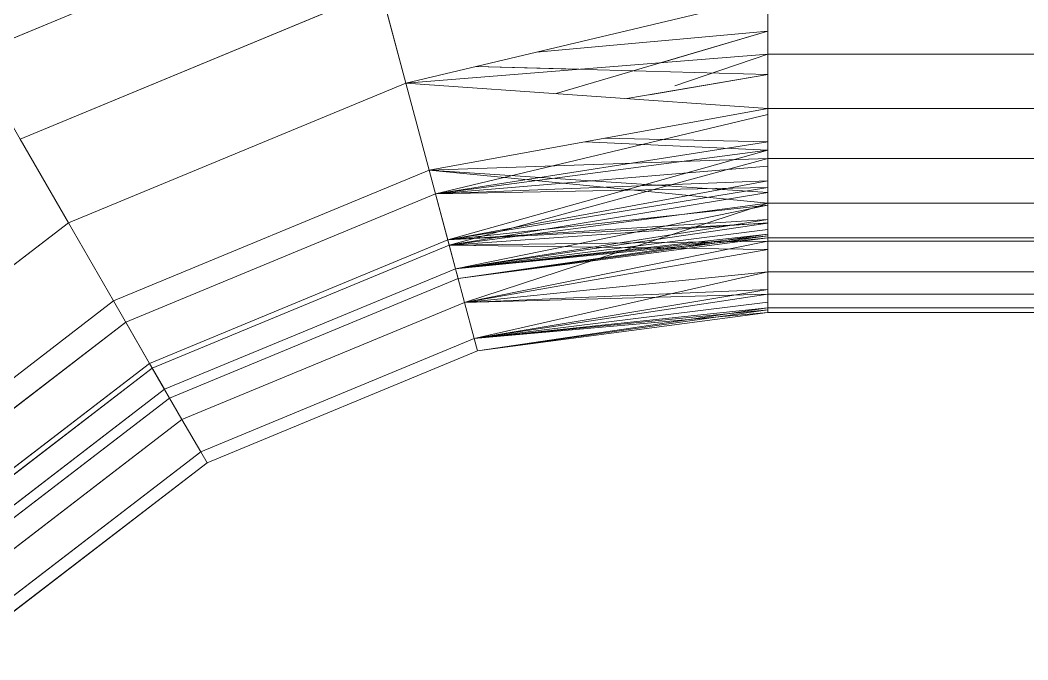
# Model space of a CAD drawing. Header units: centimetres. Extents: x -13689 to 3489, y -437 to 1921.
# Drawn here: x -2954.534 to -2953.186, y 189.836 to 190.691 of the extents above; entities that cross this region are included whole.
import ezdxf

# ---------------------------------------------------------------- set-up
doc = ezdxf.new("R2010")
doc.units = ezdxf.units.CM
doc.layers.add('M-EQPM', color=7, linetype='Continuous', lineweight=9)

# ---------------------------------------------------------------- blocks, each defined once
blk = doc.blocks.new('EQ-05-007 - EQ-05-007_dwg_Agrupar_314-1548995-Sección 3-2')
at = {"layer": 'M-EQPM', "color": 136, "true_color": 0x007f7f}
for p, q in [((-2086.72, 190.6483), (-2086.4105, 190.6764)), ((-2086.72, 190.6483), (-2086.4105, 190.6764)), ((-2086.72, 190.6483), (-2086.4105, 190.6764)), ((-2086.72, 190.6483), (-2086.4105, 190.6764)), ((-2086.4105, 190.6764), (-2086.72, 190.6483)), ((-2086.4105, 190.6764), (-2086.5537, 190.6341)), ((-2086.4105, 190.6764), (-2086.5537, 190.6341)), ((-2086.6632, 190.6253), (-2086.8009, 190.6291)), ((-2086.6632, 190.6253), (-2086.8009, 190.6291)), ((-2086.6632, 190.6253), (-2086.8009, 190.6291)), ((-2086.5686, 190.5913), (-2086.4105, 190.6184)), ((-2086.5686, 190.5913), (-2086.4105, 190.6184)), ((-2086.5686, 190.5913), (-2086.4105, 190.6184)), ((-2086.5686, 190.5913), (-2086.4105, 190.6184)), ((-2086.5686, 190.5913), (-2086.4105, 190.6184)), ((-2086.5686, 190.5913), (-2086.4105, 190.6184)), ((-2086.8549, 190.4586), (-2086.4105, 190.5649)), ((-2086.4105, 190.5649), (-2086.8549, 190.4586)), ((-2086.4105, 190.5285), (-2086.8549, 190.4586)), ((-2086.4105, 190.5285), (-2086.8549, 190.4586)), ((-2086.6284, 190.5332), (-2086.4105, 190.5285)), ((-2086.6284, 190.5332), (-2086.4105, 190.5285)), ((-2086.4105, 190.5172), (-2086.8549, 190.4586)), ((-2086.8385, 190.3972), (-2086.4105, 190.5172)), ((-2086.4105, 190.5061), (-2086.8634, 190.4904)), ((-2086.8634, 190.4904), (-2086.4105, 190.5061)), ((-2086.4105, 190.5061), (-2086.8634, 190.4904)), ((-2086.8634, 190.4904), (-2086.4105, 190.5061)), ((-2086.8549, 190.4586), (-2086.4105, 190.4958)), ((-2086.8366, 190.3903), (-2086.4105, 190.5061)), ((-2086.8366, 190.3903), (-2086.8634, 190.4904)), ((-2086.8634, 190.4904), (-2086.8366, 190.3903)), ((-2086.8634, 190.4904), (-2086.4105, 190.4606)), ((-2086.8549, 190.4586), (-2086.4105, 190.4674)), ((-2086.8385, 190.3972), (-2086.4105, 190.4764)), ((-2086.4105, 190.4674), (-2086.8385, 190.3972)), ((-2086.8549, 190.4586), (-2087.2691, 190.2871)), ((-2086.8549, 190.4586), (-2087.2691, 190.2871)), ((-2086.8549, 190.4586), (-2087.2691, 190.2871)), ((-2086.8549, 190.4586), (-2087.2691, 190.2871)), ((-2086.8385, 190.3972), (-2086.8549, 190.4586)), ((-2086.8549, 190.4586), (-2086.8385, 190.3972)), ((-2086.8366, 190.3903), (-2086.4105, 190.4606)), ((-2086.8385, 190.3972), (-2086.4105, 190.4436)), ((-2086.8385, 190.3972), (-2086.4105, 190.4436)), ((-2086.4105, 190.4464), (-2086.8366, 190.3903)), ((-2086.8161, 190.3136), (-2086.4105, 190.4464)), ((-2086.8385, 190.3972), (-2086.4105, 190.4247)), ((-2086.4105, 190.4196), (-2086.8385, 190.3972)), ((-2086.8366, 190.3903), (-2086.4105, 190.4198)), ((-2086.4105, 190.4247), (-2086.8281, 190.3586)), ((-2086.8281, 190.3586), (-2086.4105, 190.4196)), ((-2086.8281, 190.3586), (-2086.4105, 190.4111)), ((-2086.4105, 190.4049), (-2086.8281, 190.3586)), ((-2086.8281, 190.3586), (-2086.4105, 190.4028)), ((-2086.4105, 190.4049), (-2086.8246, 190.3455)), ((-2086.8246, 190.3455), (-2086.4105, 190.4028)), ((-2086.8246, 190.3455), (-2086.4105, 190.4)), ((-2086.8385, 190.3972), (-2087.2373, 190.2321)), ((-2086.8385, 190.3972), (-2087.2373, 190.2321)), ((-2086.8366, 190.3903), (-2087.2337, 190.2259)), ((-2086.8366, 190.3903), (-2087.2337, 190.2259)), ((-2086.8281, 190.3586), (-2086.8385, 190.3972)), ((-2086.8385, 190.3972), (-2086.8281, 190.3586)), ((-2086.8161, 190.3136), (-2086.8366, 190.3903)), ((-2086.8366, 190.3903), (-2086.4105, 190.3843)), ((-2086.8366, 190.3903), (-2086.8161, 190.3136)), ((-2086.8161, 190.3136), (-2086.4105, 190.3955)), ((-2086.4105, 190.3843), (-2086.8161, 190.3136)), ((-2086.8281, 190.3586), (-2087.2173, 190.1974)), ((-2086.8281, 190.3586), (-2087.2173, 190.1974)), ((-2086.8246, 190.3455), (-2086.8281, 190.3586)), ((-2086.8246, 190.3455), (-2086.8281, 190.3586)), ((-2086.8161, 190.3136), (-2086.4105, 190.3545)), ((-2086.8161, 190.3136), (-2086.4105, 190.3545)), ((-2086.8246, 190.3455), (-2087.2105, 190.1856)), ((-2086.8161, 190.3136), (-2086.4105, 190.3309)), ((-2086.4105, 190.3245), (-2086.8161, 190.3136)), ((-2086.4105, 190.3309), (-2086.8031, 190.2653)), ((-2086.8031, 190.2653), (-2086.4105, 190.3245)), ((-2087.2337, 190.2259), (-2087.2855, 190.3155)), ((-2087.2855, 190.3155), (-2087.2337, 190.2259)), ((-2086.8161, 190.3136), (-2087.194, 190.1571)), ((-2086.8161, 190.3136), (-2087.194, 190.1571)), ((-2086.8031, 190.2653), (-2086.8161, 190.3136)), ((-2086.8161, 190.3136), (-2086.8031, 190.2653)), ((-2086.8031, 190.2653), (-2086.4105, 190.3138)), ((-2086.4105, 190.3062), (-2086.8031, 190.2653)), ((-2086.7987, 190.2489), (-2086.4105, 190.3062)), ((-2086.8031, 190.2653), (-2086.4105, 190.3035)), ((-2086.7987, 190.2489), (-2086.4105, 190.3035)), ((-2086.4105, 190.3), (-2086.7987, 190.2489)), ((-2087.2691, 190.2871), (-2087.6247, 190.0142)), ((-2087.2691, 190.2871), (-2087.6247, 190.0142)), ((-2087.6247, 190.0142), (-2087.2691, 190.2871)), ((-2087.6247, 190.0142), (-2087.2691, 190.2871)), ((-2087.2373, 190.2321), (-2087.2691, 190.2871)), ((-2087.2691, 190.2871), (-2087.2373, 190.2321)), ((-2086.8031, 190.2653), (-2087.169, 190.1138)), ((-2086.8031, 190.2653), (-2087.169, 190.1138)), ((-2086.7987, 190.2489), (-2086.8031, 190.2653)), ((-2086.7987, 190.2489), (-2086.8031, 190.2653)), ((-2086.7987, 190.2489), (-2087.1605, 190.099)), ((-2087.2373, 190.2321), (-2087.5798, 189.9693)), ((-2087.2373, 190.2321), (-2087.5798, 189.9693)), ((-2087.2337, 190.2259), (-2087.5747, 189.9642)), ((-2087.2337, 190.2259), (-2087.5747, 189.9642)), ((-2087.2173, 190.1974), (-2087.2373, 190.2321)), ((-2087.2373, 190.2321), (-2087.2173, 190.1974)), ((-2087.194, 190.1571), (-2087.2337, 190.2259)), ((-2087.2337, 190.2259), (-2087.194, 190.1571)), ((-2087.2173, 190.1974), (-2087.5515, 189.941)), ((-2087.2173, 190.1974), (-2087.5515, 189.941)), ((-2087.2105, 190.1856), (-2087.5419, 189.9314)), ((-2087.2173, 190.1974), (-2087.2105, 190.1856)), ((-2087.2105, 190.1856), (-2087.2173, 190.1974)), ((-2087.194, 190.1571), (-2087.5185, 189.908)), ((-2087.194, 190.1571), (-2087.5185, 189.908)), ((-2087.169, 190.1138), (-2087.194, 190.1571)), ((-2087.194, 190.1571), (-2087.169, 190.1138)), ((-2087.169, 190.1138), (-2087.4832, 189.8727)), ((-2087.169, 190.1138), (-2087.4832, 189.8727)), ((-2087.169, 190.1138), (-2087.1605, 190.099)), ((-2087.1605, 190.099), (-2087.169, 190.1138)), ((-2087.1605, 190.099), (-2087.4712, 189.8607))]:
    blk.add_line(p, q, dxfattribs=at)
at = {"layer": 'M-EQPM', "color": 136, "true_color": 0x007f7f, "flags": 128}
for points in [[(-2086.72, 190.6483), (-2086.4105, 190.6764), (-2086.5537, 190.6341)], [(-2086.4105, 190.5649), (-2086.8549, 190.4586), (-2086.4105, 190.5172), (-2086.8385, 190.3972), (-2086.4105, 190.4764)], [(-2086.6284, 190.5332), (-2086.4105, 190.5285), (-2086.8549, 190.4586), (-2086.8385, 190.3972), (-2086.4105, 190.4674), (-2086.8549, 190.4586), (-2086.4105, 190.4958)], [(-2086.4105, 190.4958), (-2086.8549, 190.4586), (-2087.2691, 190.2871), (-2087.2373, 190.2321), (-2087.5798, 189.9693), (-2087.6247, 190.0142), (-2087.8976, 189.6586), (-2087.8425, 189.6268), (-2088.0077, 189.228), (-2088.0691, 189.2444)], [(-2086.4105, 190.4464), (-2086.8366, 190.3903), (-2086.8161, 190.3136), (-2087.194, 190.1571), (-2087.169, 190.1138), (-2087.1605, 190.099), (-2086.7987, 190.2489), (-2086.8031, 190.2653), (-2087.169, 190.1138), (-2087.4832, 189.8727), (-2087.5185, 189.908), (-2087.194, 190.1571), (-2087.2337, 190.2259), (-2086.8366, 190.3903), (-2086.4105, 190.5061)], [(-2086.4105, 190.4606), (-2086.8634, 190.4904), (-2086.4105, 190.4606), (-2086.8366, 190.3903), (-2086.8634, 190.4904), (-2086.4105, 190.5061)], [(-2086.8634, 190.4904), (-2086.8366, 190.3903), (-2087.2337, 190.2259), (-2087.194, 190.1571), (-2087.5185, 189.908), (-2087.4832, 189.8727), (-2087.4712, 189.8607), (-2087.1605, 190.099), (-2087.169, 190.1138), (-2087.4832, 189.8727), (-2087.7243, 189.5585), (-2087.7675, 189.5835), (-2087.5185, 189.908), (-2087.5747, 189.9642), (-2087.2337, 190.2259), (-2087.2855, 190.3155)], [(-2086.4105, 190.4606), (-2086.8366, 190.3903), (-2086.8634, 190.4904)], [(-2088.0869, 188.8), (-2088.0077, 189.228), (-2087.8425, 189.6268), (-2087.8976, 189.6586), (-2087.6247, 190.0142), (-2087.5798, 189.9693), (-2087.2373, 190.2321), (-2087.2691, 190.2871), (-2086.8549, 190.4586), (-2086.8385, 190.3972), (-2086.4105, 190.4764)], [(-2088.1277, 188.8), (-2088.0691, 189.2444), (-2087.8976, 189.6586), (-2087.8425, 189.6268), (-2087.5798, 189.9693), (-2087.6247, 190.0142), (-2087.2691, 190.2871), (-2087.2373, 190.2321), (-2086.8385, 190.3972), (-2086.4105, 190.4436)], [(-2086.4105, 190.4196), (-2086.8281, 190.3586), (-2086.4105, 190.4196), (-2086.8385, 190.3972), (-2086.4105, 190.4436), (-2086.8385, 190.3972), (-2087.2373, 190.2321), (-2087.2691, 190.2871), (-2087.6247, 190.0142), (-2087.5798, 189.9693), (-2087.8425, 189.6268), (-2087.8976, 189.6586), (-2088.0691, 189.2444), (-2088.0077, 189.228)], [(-2086.4105, 190.4111), (-2086.8281, 190.3586), (-2086.4105, 190.4247), (-2086.8385, 190.3972), (-2086.4105, 190.4436)], [(-2086.4105, 190.4464), (-2086.8161, 190.3136), (-2086.4105, 190.4464), (-2086.8366, 190.3903), (-2086.8161, 190.3136), (-2086.4105, 190.3955)], [(-2086.4105, 190.4247), (-2086.8281, 190.3586), (-2086.8385, 190.3972), (-2087.2373, 190.2321), (-2087.2173, 190.1974), (-2087.5515, 189.941), (-2087.5798, 189.9693), (-2087.8425, 189.6268), (-2087.8079, 189.6068), (-2087.9691, 189.2176), (-2088.0077, 189.228), (-2087.9691, 189.2176), (-2088.0541, 188.8)], [(-2086.4105, 190.4247), (-2086.8385, 190.3972), (-2086.8281, 190.3586), (-2087.2173, 190.1974), (-2087.5515, 189.941), (-2087.5419, 189.9314), (-2087.5515, 189.941), (-2087.8079, 189.6068), (-2087.7961, 189.6), (-2087.5419, 189.9314), (-2087.5515, 189.941), (-2087.8079, 189.6068), (-2087.7961, 189.6), (-2087.8079, 189.6068), (-2087.9691, 189.2176), (-2088.0154, 188.8)], [(-2087.2855, 190.3155), (-2087.2337, 190.2259), (-2086.8366, 190.3903), (-2086.4105, 190.4198)], [(-2086.4105, 190.4196), (-2086.8385, 190.3972), (-2086.8281, 190.3586), (-2086.4105, 190.4049)], [(-2086.4105, 190.3843), (-2086.8366, 190.3903), (-2086.4105, 190.3843), (-2086.8161, 190.3136), (-2086.8366, 190.3903), (-2086.4105, 190.4198)], [(-2088.0541, 188.8), (-2088.0077, 189.228), (-2087.8425, 189.6268), (-2087.8079, 189.6068), (-2087.5515, 189.941), (-2087.5798, 189.9693), (-2087.2373, 190.2321), (-2087.2173, 190.1974), (-2086.8281, 190.3586), (-2086.4105, 190.4111)], [(-2087.5419, 189.9314), (-2087.2105, 190.1856), (-2087.2173, 190.1974), (-2087.2105, 190.1856), (-2087.2173, 190.1974), (-2087.2373, 190.2321), (-2087.5798, 189.9693)], [(-2087.5515, 189.941), (-2087.2173, 190.1974), (-2087.5515, 189.941)], [(-2087.5419, 189.9314), (-2087.2105, 190.1856), (-2086.8246, 190.3455), (-2086.8281, 190.3586), (-2086.8246, 190.3455), (-2086.4105, 190.4049)], [(-2086.4105, 190.3545), (-2086.8161, 190.3136), (-2086.8366, 190.3903), (-2087.2337, 190.2259), (-2087.2855, 190.3155)], [(-2086.4105, 190.3955), (-2086.8161, 190.3136), (-2087.194, 190.1571), (-2087.169, 190.1138), (-2086.8031, 190.2653), (-2086.8161, 190.3136), (-2086.4105, 190.3545)], [(-2086.4105, 190.3545), (-2086.8161, 190.3136), (-2086.4105, 190.3843)], [(-2086.4105, 190.3245), (-2086.8031, 190.2653), (-2086.8161, 190.3136), (-2086.4105, 190.3245), (-2086.8161, 190.3136), (-2086.4105, 190.3545)], [(-2087.6479, 190.0374), (-2087.5747, 189.9642), (-2087.2337, 190.2259), (-2087.194, 190.1571), (-2086.8161, 190.3136), (-2086.4105, 190.3309), (-2086.8161, 190.3136), (-2086.8031, 190.2653), (-2086.4105, 190.3309)], [(-2086.4105, 190.3309), (-2086.8031, 190.2653), (-2086.4105, 190.3138)], [(-2086.4105, 190.3062), (-2086.8031, 190.2653), (-2086.4105, 190.3245)], [(-2087.2855, 190.3155), (-2087.2337, 190.2259), (-2087.5747, 189.9642), (-2087.5185, 189.908), (-2087.7675, 189.5835), (-2087.7243, 189.5585), (-2087.8758, 189.1926), (-2087.9241, 189.2056), (-2087.7675, 189.5835), (-2087.8364, 189.6232), (-2087.5747, 189.9642), (-2087.6479, 190.0374)], [(-2087.6479, 190.0374), (-2087.5747, 189.9642), (-2087.2337, 190.2259), (-2087.194, 190.1571), (-2086.8161, 190.3136), (-2086.8031, 190.2653), (-2086.4105, 190.3138)], [(-2086.4105, 190.3062), (-2086.8031, 190.2653), (-2086.7987, 190.2489), (-2086.4105, 190.3062), (-2086.7987, 190.2489), (-2086.4105, 190.3)], [(-2086.4105, 190.3035), (-2086.7987, 190.2489), (-2086.8031, 190.2653), (-2086.4105, 190.3035), (-2086.8031, 190.2653), (-2087.169, 190.1138), (-2087.194, 190.1571), (-2087.5185, 189.908), (-2087.5747, 189.9642), (-2087.8364, 189.6232), (-2087.926, 189.675)], [(-2086.4105, 190.3), (-2086.7987, 190.2489), (-2086.4105, 190.3035)], [(-2086.7987, 190.2489), (-2086.8031, 190.2653), (-2087.169, 190.1138), (-2087.194, 190.1571), (-2087.5185, 189.908), (-2087.5747, 189.9642), (-2087.8364, 189.6232), (-2087.926, 189.675)], [(-2088.1009, 189.2529), (-2088.0008, 189.2261), (-2087.8364, 189.6232), (-2087.7675, 189.5835), (-2087.5185, 189.908), (-2087.4832, 189.8727), (-2087.169, 190.1138), (-2087.1605, 190.099), (-2086.7987, 190.2489)]]:
    blk.add_lwpolyline(points, dxfattribs=at)
for points in [[(-2086.4105, 190.5172), (-2086.8385, 190.3972), (-2086.8549, 190.4586)], [(-2086.4105, 190.5061), (-2086.8634, 190.4904), (-2086.8366, 190.3903)], [(-2086.4105, 190.4674), (-2086.8385, 190.3972), (-2086.8549, 190.4586)], [(-2086.4105, 190.4), (-2086.8246, 190.3455), (-2086.4105, 190.4049), (-2086.8281, 190.3586), (-2086.8385, 190.3972), (-2087.2373, 190.2321), (-2087.2173, 190.1974), (-2086.8281, 190.3586), (-2087.2173, 190.1974), (-2087.2105, 190.1856), (-2086.8246, 190.3455), (-2086.8281, 190.3586), (-2086.4105, 190.4028), (-2086.8246, 190.3455)], [(-2086.4105, 190.4028), (-2086.8246, 190.3455), (-2086.8281, 190.3586)], [(-2087.4712, 189.8607), (-2087.4832, 189.8727), (-2087.4712, 189.8607), (-2087.7095, 189.55), (-2087.7243, 189.5585), (-2087.7675, 189.5835), (-2087.9241, 189.2056), (-2087.8758, 189.1926), (-2087.7243, 189.5585), (-2087.4832, 189.8727), (-2087.169, 190.1138), (-2087.1605, 190.099)]]:
    blk.add_lwpolyline(points, close=True, dxfattribs=at)
blk = doc.blocks.new('EQ-05-007 - EQ-05-007_dwg_Agrupar_317-1548996-Sección 3-2')
at = {"layer": 'M-EQPM', "color": 136, "true_color": 0x007f7f}
for p, q in [((-2087.4752, 190.6441), (-2086.9616, 190.8569)), ((-2087.4105, 190.5321), (-2086.9281, 190.7319)), ((-2086.8946, 190.6069), (-2086.9281, 190.7319)), ((-2086.4105, 190.7218), (-2086.8946, 190.6069)), ((-2086.4105, 190.6455), (-2086.4105, 190.7218)), ((-2086.4105, 190.6764), (-2086.72, 190.6483)), ((-2086.4105, 190.6764), (-2086.72, 190.6483)), ((-2086.4105, 190.6764), (-2086.72, 190.6483)), ((-2086.4105, 190.6764), (-2086.72, 190.6483)), ((-2086.72, 190.6483), (-2086.4105, 190.6764)), ((-2086.4105, 190.6764), (-2086.6933, 190.5928)), ((-2086.6933, 190.5928), (-2086.4105, 190.6764)), ((-2086.4105, 190.6455), (-2086.8946, 190.6069)), ((-2086.4105, 190.6455), (-2086.8946, 190.6069)), ((-2086.4105, 190.6455), (-2086.8946, 190.6069)), ((-2086.4105, 190.6455), (-2086.5346, 190.603)), ((-2086.5346, 190.603), (-2086.4105, 190.6455)), ((-2070.4105, 190.6455), (-2086.4105, 190.6455)), ((-2086.4105, 190.573), (-2086.4105, 190.6455)), ((-2086.4105, 190.6184), (-2086.8009, 190.6291)), ((-2086.8009, 190.6291), (-2086.4105, 190.6184)), ((-2086.4105, 190.6184), (-2086.5988, 190.5862)), ((-2086.4105, 190.6184), (-2086.5988, 190.5862)), ((-2086.5988, 190.5862), (-2086.4105, 190.6184)), ((-2086.4105, 190.6184), (-2086.5988, 190.5862)), ((-2086.4105, 190.6184), (-2086.5988, 190.5862)), ((-2087.3458, 190.42), (-2086.8946, 190.6069)), ((-2086.4105, 190.573), (-2086.8946, 190.6069)), ((-2086.8634, 190.4904), (-2086.8946, 190.6069)), ((-2086.4105, 190.573), (-2086.8634, 190.4904)), ((-2086.4105, 190.5649), (-2086.8549, 190.4586)), ((-2086.4105, 190.5649), (-2086.8549, 190.4586)), ((-2070.4105, 190.573), (-2086.4105, 190.573)), ((-2086.4105, 190.5061), (-2086.4105, 190.573)), ((-2087.3458, 190.42), (-2087.4105, 190.5321)), ((-2086.4105, 190.5172), (-2086.6548, 190.5284)), ((-2086.6548, 190.5284), (-2086.4105, 190.5172)), ((-2086.4105, 190.5172), (-2086.8549, 190.4586)), ((-2086.4105, 190.5172), (-2086.8549, 190.4586)), ((-2086.4105, 190.5172), (-2086.8385, 190.3972)), ((-2086.4105, 190.5061), (-2086.8634, 190.4904)), ((-2086.4105, 190.5061), (-2086.8634, 190.4904)), ((-2086.4105, 190.5061), (-2086.8634, 190.4904)), ((-2086.4105, 190.5061), (-2086.8366, 190.3903)), ((-2070.4105, 190.5061), (-2086.4105, 190.5061)), ((-2086.4105, 190.4464), (-2086.4105, 190.5061)), ((-2087.2855, 190.3155), (-2086.8634, 190.4904)), ((-2086.4105, 190.4464), (-2086.8634, 190.4904)), ((-2086.8366, 190.3903), (-2086.8634, 190.4904)), ((-2086.8634, 190.4904), (-2086.8366, 190.3903)), ((-2086.4105, 190.4764), (-2086.8549, 190.4586)), ((-2086.4105, 190.4764), (-2086.8385, 190.3972)), ((-2086.4105, 190.4764), (-2086.8385, 190.3972)), ((-2087.2691, 190.2871), (-2086.8549, 190.4586)), ((-2087.2691, 190.2871), (-2086.8549, 190.4586)), ((-2086.8549, 190.4586), (-2087.2691, 190.2871)), ((-2086.8385, 190.3972), (-2086.8549, 190.4586)), ((-2086.8549, 190.4586), (-2086.8385, 190.3972)), ((-2086.4105, 190.4436), (-2086.8385, 190.3972)), ((-2086.4105, 190.4436), (-2086.8385, 190.3972)), ((-2086.4105, 190.4464), (-2086.8366, 190.3903)), ((-2086.4105, 190.4464), (-2086.8366, 190.3903)), ((-2086.4105, 190.4436), (-2086.8281, 190.3586)), ((-2086.4105, 190.4464), (-2086.8161, 190.3136)), ((-2070.4105, 190.4464), (-2086.4105, 190.4464)), ((-2086.4105, 190.3955), (-2086.4105, 190.4464)), ((-2087.7332, 190.1227), (-2087.3458, 190.42)), ((-2087.2855, 190.3155), (-2087.3458, 190.42)), ((-2086.4105, 190.4196), (-2086.8385, 190.3972)), ((-2086.4105, 190.4196), (-2086.8281, 190.3586)), ((-2086.4105, 190.4196), (-2086.8281, 190.3586)), ((-2086.4105, 190.4049), (-2086.8281, 190.3586)), ((-2086.4105, 190.4049), (-2086.8281, 190.3586)), ((-2086.4105, 190.4), (-2086.8281, 190.3586)), ((-2086.4105, 190.4049), (-2086.8246, 190.3455)), ((-2086.4105, 190.4), (-2086.8246, 190.3455)), ((-2070.4105, 190.4), (-2086.4105, 190.4)), ((-2087.2373, 190.2321), (-2086.8385, 190.3972)), ((-2087.2373, 190.2321), (-2086.8385, 190.3972)), ((-2087.2337, 190.2259), (-2086.8366, 190.3903)), ((-2087.2337, 190.2259), (-2086.8366, 190.3903)), ((-2086.8385, 190.3972), (-2086.8281, 190.3586)), ((-2086.8385, 190.3972), (-2086.8281, 190.3586)), ((-2086.4105, 190.3955), (-2086.8366, 190.3903)), ((-2086.8161, 190.3136), (-2086.8366, 190.3903)), ((-2086.8366, 190.3903), (-2086.8161, 190.3136)), ((-2086.4105, 190.3955), (-2086.8161, 190.3136)), ((-2086.4105, 190.3955), (-2086.8161, 190.3136)), ((-2070.4105, 190.3955), (-2086.4105, 190.3955)), ((-2086.4105, 190.3545), (-2086.4105, 190.3955)), ((-2087.2173, 190.1974), (-2086.8281, 190.3586)), ((-2087.2173, 190.1974), (-2086.8281, 190.3586)), ((-2086.8281, 190.3586), (-2086.8246, 190.3455)), ((-2086.8246, 190.3455), (-2086.8281, 190.3586)), ((-2086.4105, 190.3545), (-2086.8161, 190.3136)), ((-2086.4105, 190.3545), (-2086.8161, 190.3136)), ((-2086.4105, 190.3545), (-2086.8031, 190.2653)), ((-2070.4105, 190.3545), (-2086.4105, 190.3545)), ((-2086.4105, 190.3245), (-2086.4105, 190.3545)), ((-2087.2105, 190.1856), (-2086.8246, 190.3455)), ((-2086.4105, 190.3245), (-2086.8161, 190.3136)), ((-2086.4105, 190.3245), (-2086.8031, 190.2653)), ((-2086.4105, 190.3245), (-2086.8031, 190.2653)), ((-2070.4105, 190.3245), (-2086.4105, 190.3245)), ((-2086.4105, 190.3062), (-2086.4105, 190.3245)), ((-2087.6479, 190.0374), (-2087.2855, 190.3155)), ((-2087.2337, 190.2259), (-2087.2855, 190.3155)), ((-2087.2855, 190.3155), (-2087.2337, 190.2259)), ((-2087.194, 190.1571), (-2086.8161, 190.3136)), ((-2087.194, 190.1571), (-2086.8161, 190.3136)), ((-2086.8161, 190.3136), (-2086.8031, 190.2653)), ((-2086.8161, 190.3136), (-2086.8031, 190.2653)), ((-2086.4105, 190.3062), (-2086.8031, 190.2653)), ((-2086.4105, 190.3062), (-2086.8031, 190.2653)), ((-2086.4105, 190.3062), (-2086.7987, 190.2489)), ((-2070.4105, 190.3062), (-2086.4105, 190.3062)), ((-2086.4105, 190.3), (-2086.4105, 190.3062)), ((-2086.4105, 190.3), (-2086.8031, 190.2653)), ((-2086.4105, 190.3), (-2086.7987, 190.2489)), ((-2086.1504, 190.3001), (-2086.4105, 190.3)), ((-2086.1504, 190.3001), (-2086.4105, 190.3)), ((-2070.4105, 190.3), (-2086.4105, 190.3)), ((-2087.6247, 190.0142), (-2087.2691, 190.2871)), ((-2087.6247, 190.0142), (-2087.2691, 190.2871)), ((-2087.6247, 190.0142), (-2087.2691, 190.2871)), ((-2087.6247, 190.0142), (-2087.2691, 190.2871)), ((-2087.2373, 190.2321), (-2087.2691, 190.2871)), ((-2087.2691, 190.2871), (-2087.2373, 190.2321)), ((-2087.169, 190.1138), (-2086.8031, 190.2653)), ((-2087.169, 190.1138), (-2086.8031, 190.2653)), ((-2086.8031, 190.2653), (-2086.7987, 190.2489)), ((-2086.7987, 190.2489), (-2086.8031, 190.2653)), ((-2087.1605, 190.099), (-2086.7987, 190.2489)), ((-2087.5798, 189.9693), (-2087.2373, 190.2321)), ((-2087.5798, 189.9693), (-2087.2373, 190.2321)), ((-2087.5747, 189.9642), (-2087.2337, 190.2259)), ((-2087.5747, 189.9642), (-2087.2337, 190.2259)), ((-2087.2373, 190.2321), (-2087.2173, 190.1974)), ((-2087.2373, 190.2321), (-2087.2173, 190.1974)), ((-2087.194, 190.1571), (-2087.2337, 190.2259)), ((-2087.2337, 190.2259), (-2087.194, 190.1571)), ((-2087.5515, 189.941), (-2087.2173, 190.1974)), ((-2087.5515, 189.941), (-2087.2173, 190.1974)), ((-2087.5419, 189.9314), (-2087.2105, 190.1856)), ((-2087.2173, 190.1974), (-2087.2105, 190.1856)), ((-2087.2105, 190.1856), (-2087.2173, 190.1974)), ((-2087.5185, 189.908), (-2087.194, 190.1571)), ((-2087.5185, 189.908), (-2087.194, 190.1571)), ((-2087.194, 190.1571), (-2087.169, 190.1138)), ((-2087.194, 190.1571), (-2087.169, 190.1138)), ((-2087.4832, 189.8727), (-2087.169, 190.1138)), ((-2087.4832, 189.8727), (-2087.169, 190.1138)), ((-2087.169, 190.1138), (-2087.1605, 190.099)), ((-2087.1605, 190.099), (-2087.169, 190.1138)), ((-2087.4712, 189.8607), (-2087.1605, 190.099))]:
    blk.add_line(p, q, dxfattribs=at)
at = {"layer": 'M-EQPM', "color": 136, "true_color": 0x007f7f, "flags": 128}
for points in [[(-2086.9281, 190.7319), (-2086.8946, 190.6069), (-2086.4105, 190.7218), (-2086.4105, 190.6455), (-2086.8946, 190.6069), (-2086.4105, 190.7218), (-2086.4105, 190.8), (-2086.4105, 190.8782), (-2070.4105, 190.8782), (-2069.8594, 190.8569), (-2069.8929, 190.7319)], [(-2070.4105, 190.6455), (-2086.4105, 190.6455), (-2086.4105, 190.573), (-2086.8946, 190.6069)], [(-2086.9281, 190.7319), (-2086.9616, 190.8569), (-2087.4752, 190.6441), (-2087.5355, 190.7486), (-2088.0015, 190.391)], [(-2088.0015, 190.391), (-2087.5355, 190.7486), (-2087.4752, 190.6441), (-2086.9616, 190.8569)], [(-2070.4105, 190.573), (-2086.4105, 190.573), (-2086.4105, 190.5061), (-2086.8634, 190.4904), (-2086.4105, 190.4464), (-2086.8366, 190.3903), (-2086.8634, 190.4904), (-2086.4105, 190.4464), (-2086.4105, 190.5061), (-2086.8634, 190.4904), (-2086.4105, 190.573), (-2086.4105, 190.6455), (-2070.4105, 190.6455)], [(-2086.8946, 190.6069), (-2086.4105, 190.573), (-2086.8634, 190.4904), (-2086.8946, 190.6069), (-2086.9281, 190.7319), (-2087.4105, 190.5321), (-2087.4752, 190.6441), (-2087.9162, 190.3057), (-2088.0015, 190.391)], [(-2088.0015, 190.391), (-2087.9162, 190.3057), (-2087.4752, 190.6441), (-2087.4105, 190.5321), (-2086.9281, 190.7319)], [(-2086.4105, 190.5061), (-2086.4105, 190.573), (-2070.4105, 190.573)], [(-2070.4105, 190.7218), (-2086.4105, 190.7218), (-2086.4105, 190.6455), (-2086.8946, 190.6069), (-2087.3458, 190.42), (-2087.4105, 190.5321)], [(-2086.6933, 190.5928), (-2086.4105, 190.6764), (-2086.72, 190.6483)], [(-2086.8946, 190.6069), (-2086.4105, 190.6455), (-2086.5346, 190.603)], [(-2086.8009, 190.6291), (-2086.4105, 190.6184), (-2086.5988, 190.5862)], [(-2087.4105, 190.5321), (-2087.3458, 190.42), (-2086.8946, 190.6069), (-2086.8634, 190.4904), (-2087.2855, 190.3155), (-2087.3458, 190.42), (-2087.7332, 190.1227), (-2087.8247, 190.2142)], [(-2088.565, 188.8), (-2088.5838, 189.3823), (-2088.4673, 189.3511), (-2088.2546, 189.8647), (-2088.1425, 189.8), (-2087.8247, 190.2142), (-2087.7332, 190.1227), (-2087.3458, 190.42), (-2087.2855, 190.3155), (-2086.8634, 190.4904), (-2086.8366, 190.3903), (-2086.8161, 190.3136), (-2086.4105, 190.3245), (-2086.8031, 190.2653), (-2086.7987, 190.2489), (-2087.1605, 190.099), (-2087.169, 190.1138), (-2086.8031, 190.2653), (-2086.8161, 190.3136), (-2086.4105, 190.3955), (-2086.4105, 190.3545), (-2086.8161, 190.3136), (-2086.4105, 190.3955), (-2070.4105, 190.3955)], [(-2086.4105, 190.3955), (-2086.4105, 190.4464), (-2070.4105, 190.4464), (-2070.4105, 190.5061), (-2069.9576, 190.4904), (-2070.4105, 190.573), (-2070.4105, 190.5061), (-2086.4105, 190.5061), (-2086.4105, 190.4464), (-2086.8366, 190.3903), (-2086.4105, 190.3955), (-2086.8366, 190.3903), (-2087.2337, 190.2259), (-2087.2855, 190.3155), (-2087.6479, 190.0374), (-2087.7332, 190.1227), (-2088.0305, 189.7353), (-2088.1425, 189.8), (-2088.3423, 189.3176), (-2088.4673, 189.3511)], [(-2086.4105, 190.5649), (-2086.8549, 190.4586), (-2086.4105, 190.5172)], [(-2086.6548, 190.5284), (-2086.4105, 190.5172), (-2086.8549, 190.4586), (-2087.2691, 190.2871)], [(-2088.0541, 188.8), (-2088.0077, 189.228), (-2087.8425, 189.6268), (-2087.8976, 189.6586), (-2087.6247, 190.0142), (-2087.5798, 189.9693), (-2087.2373, 190.2321), (-2087.2691, 190.2871), (-2086.8549, 190.4586), (-2086.4105, 190.5172), (-2086.8385, 190.3972), (-2086.4105, 190.4436), (-2086.8281, 190.3586), (-2086.4105, 190.4196)], [(-2086.4105, 190.4436), (-2086.8385, 190.3972), (-2086.4105, 190.4764), (-2086.8549, 190.4586), (-2086.4105, 190.5172)], [(-2086.4105, 190.5172), (-2086.8385, 190.3972), (-2086.4105, 190.4764)], [(-2086.4105, 190.5061), (-2086.8634, 190.4904), (-2086.8366, 190.3903), (-2086.4105, 190.5061), (-2086.8366, 190.3903), (-2086.4105, 190.4464)], [(-2086.4105, 190.5061), (-2070.4105, 190.5061), (-2069.9576, 190.4904)], [(-2069.9633, 190.4691), (-2069.9844, 190.3903), (-2070.4105, 190.5061), (-2070.4105, 190.4464), (-2086.4105, 190.4464), (-2086.4105, 190.3955)], [(-2087.8594, 189.1882), (-2087.7095, 189.55), (-2087.7243, 189.5585), (-2087.4832, 189.8727), (-2087.5185, 189.908), (-2087.194, 190.1571), (-2087.2337, 190.2259), (-2086.8366, 190.3903), (-2086.8634, 190.4904)], [(-2088.0541, 188.8), (-2088.0077, 189.228), (-2087.8425, 189.6268), (-2087.8976, 189.6586), (-2087.6247, 190.0142), (-2087.5798, 189.9693), (-2087.2373, 190.2321), (-2087.2691, 190.2871), (-2086.8549, 190.4586), (-2086.8385, 190.3972), (-2086.4105, 190.4764)], [(-2086.4105, 190.4764), (-2086.8549, 190.4586), (-2086.8385, 190.3972)], [(-2086.4105, 190.4436), (-2086.8281, 190.3586), (-2086.8385, 190.3972), (-2086.4105, 190.4764)], [(-2086.4105, 190.4436), (-2086.8385, 190.3972), (-2086.8549, 190.4586), (-2086.8385, 190.3972), (-2087.2373, 190.2321), (-2087.2691, 190.2871), (-2087.6247, 190.0142), (-2087.5798, 189.9693), (-2087.8425, 189.6268), (-2087.8976, 189.6586), (-2088.0691, 189.2444), (-2088.1063, 188.8)], [(-2086.4105, 190.4436), (-2086.8385, 190.3972), (-2086.4105, 190.4196), (-2086.8281, 190.3586), (-2086.8385, 190.3972), (-2086.4105, 190.4196)], [(-2086.4105, 190.4464), (-2086.8161, 190.3136), (-2086.4105, 190.4464), (-2086.8366, 190.3903), (-2086.8161, 190.3136), (-2086.4105, 190.3955)], [(-2086.4105, 190.4196), (-2086.8281, 190.3586), (-2086.4105, 190.4049), (-2086.8246, 190.3455), (-2086.4105, 190.4)], [(-2086.4105, 190.4), (-2086.8281, 190.3586), (-2086.4105, 190.4196)], [(-2086.4105, 190.4049), (-2086.8281, 190.3586), (-2087.2173, 190.1974), (-2087.2105, 190.1856), (-2086.8246, 190.3455), (-2086.8281, 190.3586), (-2087.2173, 190.1974), (-2086.8281, 190.3586), (-2086.8385, 190.3972), (-2087.2373, 190.2321), (-2087.2173, 190.1974), (-2087.2105, 190.1856), (-2087.5419, 189.9314)], [(-2086.4105, 190.4049), (-2086.8281, 190.3586), (-2086.8246, 190.3455), (-2087.2105, 190.1856), (-2087.2173, 190.1974), (-2087.5515, 189.941), (-2087.5419, 189.9314), (-2087.2105, 190.1856), (-2087.2173, 190.1974), (-2087.5515, 189.941), (-2087.2173, 190.1974), (-2087.2373, 190.2321), (-2087.5798, 189.9693), (-2087.5515, 189.941), (-2087.5419, 189.9314), (-2087.7961, 189.6), (-2087.8079, 189.6068), (-2087.9691, 189.2176), (-2087.956, 189.2141), (-2088.0133, 188.8)], [(-2086.4105, 190.4049), (-2086.8246, 190.3455), (-2086.8281, 190.3586), (-2086.8246, 190.3455), (-2086.4105, 190.4), (-2086.8281, 190.3586), (-2086.4105, 190.4049)], [(-2088.3423, 189.3176), (-2088.2173, 189.2841), (-2088.0305, 189.7353), (-2087.926, 189.675), (-2087.6479, 190.0374), (-2087.5747, 189.9642), (-2087.2337, 190.2259), (-2087.194, 190.1571), (-2086.8161, 190.3136), (-2086.4105, 190.3545), (-2070.4105, 190.3545)], [(-2070.4105, 190.3545), (-2086.4105, 190.3545), (-2086.4105, 190.3245), (-2086.8161, 190.3136), (-2086.8366, 190.3903), (-2087.2337, 190.2259), (-2087.2855, 190.3155), (-2087.6479, 190.0374), (-2087.7332, 190.1227), (-2088.0305, 189.7353), (-2088.1425, 189.8), (-2088.3423, 189.3176), (-2088.4887, 188.8)], [(-2086.8385, 190.3972), (-2087.2373, 190.2321), (-2087.2691, 190.2871), (-2087.6247, 190.0142), (-2087.5798, 189.9693), (-2087.8425, 189.6268), (-2087.8976, 189.6586), (-2088.0691, 189.2444), (-2088.0077, 189.228), (-2088.0869, 188.8)], [(-2086.8385, 190.3972), (-2086.8281, 190.3586), (-2087.2173, 190.1974), (-2087.2373, 190.2321), (-2087.5798, 189.9693), (-2087.5515, 189.941), (-2087.8079, 189.6068), (-2087.8425, 189.6268), (-2088.0077, 189.228), (-2087.9691, 189.2176), (-2088.0352, 188.8)], [(-2088.0215, 188.8), (-2087.9691, 189.2176), (-2087.8079, 189.6068), (-2087.8425, 189.6268), (-2087.5798, 189.9693), (-2087.5515, 189.941), (-2087.2173, 190.1974), (-2087.2373, 190.2321), (-2086.8385, 190.3972)], [(-2086.4105, 190.3545), (-2086.8161, 190.3136), (-2086.4105, 190.3955)], [(-2086.4105, 190.3), (-2086.4105, 190.3062), (-2086.4105, 190.3245), (-2086.4105, 190.3545), (-2086.4105, 190.3955), (-2070.4105, 190.3955), (-2070.0049, 190.3136), (-2069.627, 190.1571), (-2069.652, 190.1138), (-2070.0179, 190.2653), (-2070.0049, 190.3136), (-2070.4105, 190.3545), (-2070.4105, 190.3245), (-2086.4105, 190.3245), (-2086.8031, 190.2653), (-2086.4105, 190.3062)], [(-2086.4105, 190.3545), (-2086.8031, 190.2653), (-2086.4105, 190.3545), (-2086.8161, 190.3136), (-2086.8031, 190.2653), (-2086.7987, 190.2489), (-2087.1605, 190.099)], [(-2086.4105, 190.3062), (-2086.4105, 190.3245), (-2070.4105, 190.3245)], [(-2070.4105, 190.3062), (-2086.4105, 190.3062), (-2086.8031, 190.2653), (-2086.4105, 190.3), (-2086.4105, 190.3062), (-2070.4105, 190.3062)], [(-2070.4105, 190.3), (-2086.4105, 190.3), (-2086.7987, 190.2489), (-2086.4105, 190.3062), (-2086.7987, 190.2489), (-2086.8031, 190.2653), (-2086.4105, 190.3062)], [(-2087.1605, 190.099), (-2087.169, 190.1138), (-2086.8031, 190.2653), (-2086.4105, 190.3245)], [(-2086.4105, 190.3245), (-2086.8031, 190.2653), (-2086.4105, 190.3062)], [(-2088.3323, 186.8), (-2088.3323, 188.8), (-2088.2173, 189.2841), (-2088.0305, 189.7353), (-2087.926, 189.675), (-2087.6479, 190.0374), (-2087.5747, 189.9642), (-2087.2337, 190.2259), (-2087.194, 190.1571), (-2086.8161, 190.3136), (-2086.8031, 190.2653), (-2087.169, 190.1138), (-2087.4832, 189.8727), (-2087.4712, 189.8607), (-2087.1605, 190.099), (-2087.169, 190.1138), (-2087.194, 190.1571), (-2087.5185, 189.908), (-2087.5747, 189.9642), (-2087.8364, 189.6232), (-2087.926, 189.675), (-2088.1009, 189.2529), (-2088.2173, 189.2841)], [(-2087.9167, 186.8), (-2087.9243, 188.8), (-2087.914, 188.8), (-2087.8594, 189.1882), (-2087.8758, 189.1926), (-2087.914, 188.8), (-2087.8758, 189.1926), (-2087.7243, 189.5585), (-2087.7675, 189.5835), (-2087.5185, 189.908), (-2087.5747, 189.9642), (-2087.2337, 190.2259), (-2087.2855, 190.3155)], [(-2087.2855, 190.3155), (-2087.2337, 190.2259), (-2087.5747, 189.9642), (-2087.5185, 189.908), (-2087.7675, 189.5835), (-2087.7243, 189.5585), (-2087.8758, 189.1926), (-2087.8594, 189.1882)], [(-2070.4105, 190.3), (-2086.4105, 190.3), (-2086.1504, 190.3001)], [(-2088.1835, 188.8), (-2088.1009, 189.2529), (-2088.0008, 189.2261), (-2087.8364, 189.6232), (-2087.7675, 189.5835), (-2087.5185, 189.908), (-2087.4832, 189.8727), (-2087.4712, 189.8607), (-2087.7095, 189.55), (-2087.7243, 189.5585), (-2087.4832, 189.8727), (-2087.169, 190.1138), (-2087.194, 190.1571), (-2087.5185, 189.908), (-2087.5747, 189.9642), (-2087.8364, 189.6232), (-2087.926, 189.675), (-2088.1009, 189.2529), (-2088.2173, 189.2841)]]:
    blk.add_lwpolyline(points, dxfattribs=at)
for points in [[(-2087.7095, 189.55), (-2087.4712, 189.8607), (-2087.4832, 189.8727), (-2087.169, 190.1138), (-2087.194, 190.1571), (-2086.8161, 190.3136), (-2086.8366, 190.3903), (-2087.2337, 190.2259), (-2087.194, 190.1571), (-2087.5185, 189.908), (-2087.4832, 189.8727), (-2087.7243, 189.5585)], [(-2087.4712, 189.8607), (-2087.1605, 190.099), (-2087.169, 190.1138), (-2086.8031, 190.2653), (-2086.8161, 190.3136), (-2087.194, 190.1571), (-2087.169, 190.1138), (-2087.4832, 189.8727)], [(-2086.8031, 190.2653), (-2086.4105, 190.3), (-2086.7987, 190.2489)]]:
    blk.add_lwpolyline(points, close=True, dxfattribs=at)
blk = doc.blocks.new('EQ-05-007 - EQ-05-007_dwg_011_ENZUNCHADOR_dwg-1549000-Sección 3-2')
for name in ['EQ-05-007 - EQ-05-007_dwg_Agrupar_314-1548995-Sección 3-2', 'EQ-05-007 - EQ-05-007_dwg_Agrupar_317-1548996-Sección 3-2']:
    blk.add_blockref(name, (0, 0))
blk = doc.blocks.new('EQ-05-007 - EQ-05-007_dwg-1548992-Sección 3-2')
blk.add_blockref('EQ-05-007 - EQ-05-007_dwg_011_ENZUNCHADOR_dwg-1549000-Sección 3-2', (0, 0))
blk = doc.blocks.new('EQ-05-007 - EQ-05-007-1549005-Sección 3-2')
blk.add_blockref('EQ-05-007 - EQ-05-007_dwg-1548992-Sección 3-2', (0, 0))
blk = doc.blocks.new('PQ_RVR_MEP-01_ZZ_ZZ_MO_T_A_rvt-2-Sección 3-2')
at = {"layer": 'M-EQPM', "lineweight": 9}
blk.add_blockref('EQ-05-007 - EQ-05-007-1549005-Sección 3-2', (0, 0), dxfattribs=at)

msp = doc.modelspace()

# ---------------------------------------------------------------- block references
at = {"lineweight": 5}
msp.add_blockref('PQ_RVR_MEP-01_ZZ_ZZ_MO_T_A_rvt-2-Sección 3-2', (-867.1233, 0), dxfattribs=at)

doc.saveas('drawing.dxf')
